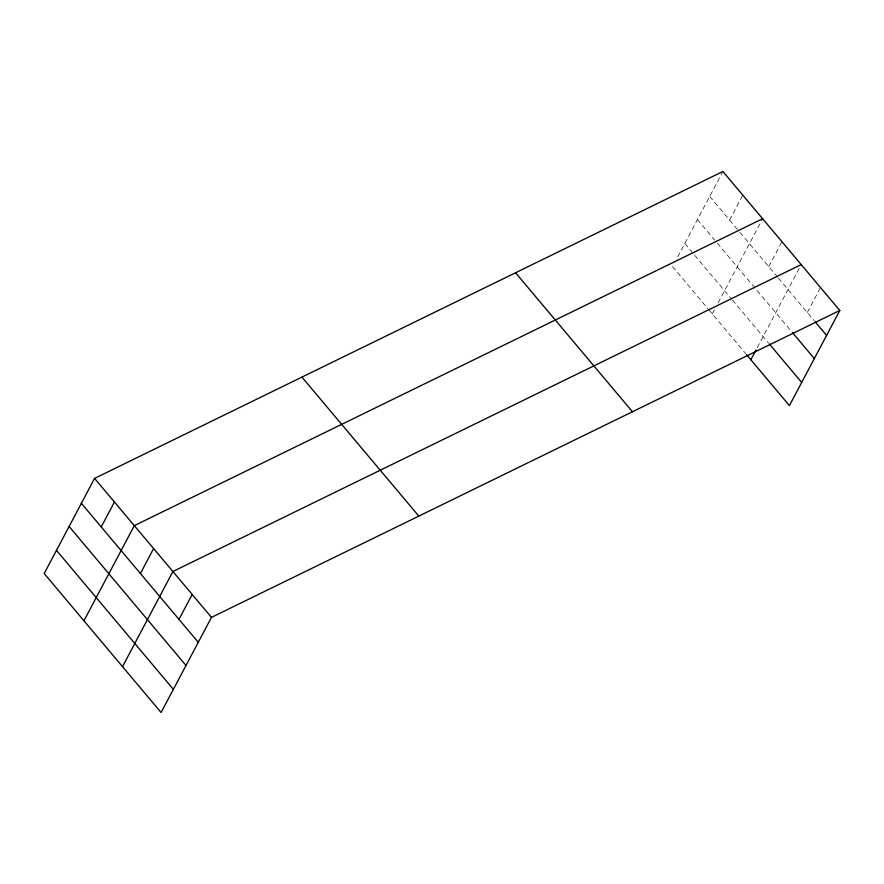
<?xml version="1.0" encoding="UTF-8"?>
<svg xmlns="http://www.w3.org/2000/svg" width="884" height="884" viewBox="0 0 884 884"><rect width="100%" height="100%" fill="white"/><g stroke="black" fill="none" stroke-linecap="round" stroke-linejoin="round"><path stroke-width="0.66" stroke-dasharray="4.42 3.31" d="M677.696 256.868L722.272 172.667M729.576 220.039L742.781 195.11M712.272 313.875L715.499 307.787M718.084 302.903L762.019 219.928M768.737 266.603L781.942 241.675M757.301 347.556L801.224 264.603M807.313 312.472L820.518 287.543M709.708 196.414L739.079 231.343M739.941 232.37L777.5 277.023M778.384 278.073L814.33 320.815M697.432 219.575L714.714 240.128M717.311 243.21L791.534 331.467M684.802 243.454L731.554 299.046M732.427 300.096L768.373 342.837M672.525 266.625L707.951 308.748M708.813 309.776L745.588 353.489"/><path stroke-width="1.33" d="M94.577 478.388L44.2 573.528L161.098 712.515L211.475 617.375L839.8 310.472L722.902 171.485L94.577 478.388L211.475 617.375M101.251 526.941L114.445 502.013M83.947 620.778L134.324 525.637L762.649 218.735M140.412 573.506L153.606 548.577M122.522 666.646L172.899 571.506L801.224 264.603M178.988 619.375L192.182 594.446M750.847 359.744L756.019 349.998M839.8 310.472L789.423 405.612L746.461 354.539M815.203 321.853L826.595 335.401M792.418 332.517L814.33 358.572M769.257 343.876L801.689 382.452M515.56 272.758L632.447 411.756M301.919 377.103L418.817 516.101M81.372 503.316L198.27 642.303M69.107 526.488L186.005 665.475M56.465 550.356L173.363 689.354"/></g></svg>
